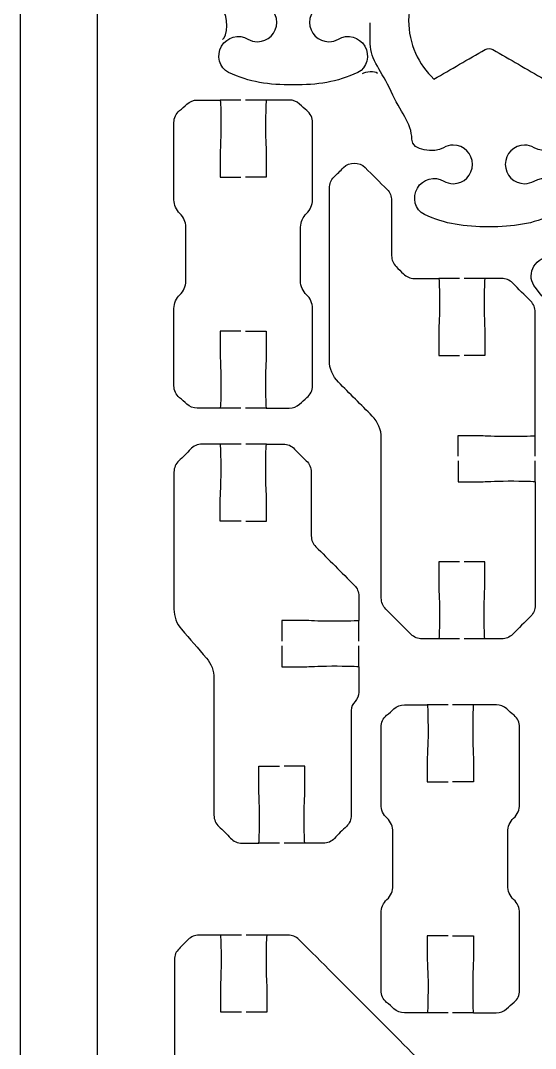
# Model space of a CAD drawing. Extents: x 0 to 410, y 0 to 455.
# Drawn here: x 135.1 to 168.5, y 327.2 to 393.9 of the extents above; entities that cross this region are included whole.
import ezdxf

# ---------------------------------------------------------------- set-up
doc = ezdxf.new("R2010")
doc.units = 0
doc.header["$MEASUREMENT"] = 0
doc.layers.add('DEFAULT', color=18, linetype='CONTINUOUS')

msp = doc.modelspace()

# ---------------------------------------------------------------- linework, layer by layer
at = {"layer": 'DEFAULT', "color": 1}
for points in [[(135.05, 242.15), (135.05, 437.847)], [(140.05, 242.15), (140.05, 437.847)], [(149.367, 388.747), (148.019, 388.747)], [(151.018, 388.747), (149.667, 388.747)], [(163.57, 377.166), (162.222, 377.166), (162.219, 377.166)], [(165.221, 377.166), (163.87, 377.166)], [(149.367, 368.745), (148.019, 368.745)], [(151.018, 368.745), (149.667, 368.745)], [(149.381, 366.416), (148.033, 366.416)], [(151.032, 366.416), (149.681, 366.416)], [(168.491, 365.619), (168.491, 366.967)], [(168.491, 363.968), (168.491, 365.319)], [(157.029, 353.611), (157.029, 354.958)], [(163.57, 353.766), (162.219, 353.766)], [(165.221, 353.766), (163.87, 353.766)], [(157.029, 351.96), (157.029, 353.311)], [(162.825, 349.49), (161.474, 349.49)], [(164.476, 349.49), (163.125, 349.49)], [(151.879, 340.498), (150.531, 340.498)], [(153.53, 340.498), (152.178, 340.498)], [(149.402, 334.539), (148.051, 334.539)], [(151.053, 334.539), (149.702, 334.539)], [(162.825, 329.488), (161.474, 329.488)], [(164.476, 329.488), (163.125, 329.488)]]:
    msp.add_lwpolyline(points, dxfattribs=at)
for points, knots in [([(160.476, 402.968), (160.476, 402.518), (160.476, 402.069), (160.476, 401.62), (160.476, 400.555), (159.693, 399.828), (159.121, 398.519), (158.553, 397.207), (157.77, 396.48), (157.77, 395.411), (157.77, 394.646), (156.302, 394.519), (155.706, 394.864), (155.523, 394.974), (155.308, 395.034), (155.082, 395.034), (154.39, 395.034), (153.829, 394.473), (153.829, 393.785), (153.829, 393.093), (154.39, 392.533), (155.082, 392.533), (155.308, 392.533), (155.519, 392.592), (155.703, 392.705), (156.299, 393.051), (157.068, 392.843), (157.414, 392.247), (157.756, 391.651), (157.583, 390.829), (156.959, 390.536), (155.611, 389.901), (154.345, 389.728), (152.764, 389.728), (151.184, 389.728), (149.917, 389.901), (148.57, 390.536), (147.945, 390.829), (147.772, 391.651), (148.114, 392.247), (148.46, 392.843), (149.229, 393.051), (149.825, 392.705), (150.009, 392.592), (150.221, 392.533), (150.446, 392.533), (151.138, 392.533), (151.699, 393.093), (151.699, 393.785), (151.699, 394.473), (151.138, 395.034), (150.446, 395.034), (150.221, 395.034), (150.005, 394.974), (149.822, 394.864), (149.226, 394.519), (147.758, 394.646), (147.758, 395.411), (147.758, 396.48), (146.975, 397.207), (146.407, 398.519), (145.836, 399.828), (145.052, 400.555), (145.052, 401.62), (145.052, 402.07), (145.052, 402.521), (145.052, 402.971)], [0, 0, 0, 0, 3.82, 3.82, 3.82, 4.82, 4.82, 4.82, 5.82, 5.82, 5.82, 6.82, 6.82, 6.82, 7.82, 7.82, 7.82, 8.82, 8.82, 8.82, 9.82, 9.82, 9.82, 10.82, 10.82, 10.82, 11.82, 11.82, 11.82, 12.82, 12.82, 12.82, 13.82, 13.82, 13.82, 14.82, 14.82, 14.82, 15.82, 15.82, 15.82, 16.82, 16.82, 16.82, 17.82, 17.82, 17.82, 18.82, 18.82, 18.82, 19.82, 19.82, 19.82, 20.82, 20.82, 20.82, 21.82, 21.82, 21.82, 22.82, 22.82, 22.82, 23.82, 23.82, 23.82, 27.65, 27.65, 27.65, 27.65]), ([(170.706, 393.905), (170.706, 392.406), (170.074, 391.058), (169.062, 390.105), (167.954, 390.746), (166.846, 391.387), (165.739, 392.028), (165.583, 392.12), (165.393, 392.12), (165.238, 392.028), (164.129, 391.387), (163.02, 390.746), (161.911, 390.105), (160.898, 391.058), (160.267, 392.402), (160.267, 393.905), (160.267, 395.401), (160.898, 396.752), (161.907, 397.701), (163.017, 397.06), (164.128, 396.419), (165.238, 395.778), (165.393, 395.693), (165.583, 395.693), (165.739, 395.782), (166.849, 396.421), (167.959, 397.061), (169.069, 397.701), (170.074, 396.752), (170.706, 395.401), (170.706, 393.905)], [1, 1, 1, 1, 2, 2, 2, 12.882964, 12.882964, 12.882964, 13.882964, 13.882964, 13.882964, 24.774584, 24.774584, 24.774584, 25.774584, 25.774584, 25.774584, 26.774584, 26.774584, 26.774584, 37.674864, 37.674864, 37.674864, 38.674864, 38.674864, 38.674864, 49.570148, 49.570148, 49.570148, 50.570148, 50.570148, 50.570148, 50.570148]), ([(173.193, 393.753), (173.193, 393.304), (173.193, 392.855), (173.193, 392.406), (173.193, 391.34), (172.41, 390.613), (171.839, 389.305), (171.271, 387.992), (170.488, 387.266), (170.488, 386.197), (170.488, 385.431), (169.02, 385.304), (168.424, 385.65), (168.24, 385.759), (168.025, 385.819), (167.799, 385.819), (167.108, 385.819), (166.547, 385.258), (166.547, 384.57), (166.547, 383.879), (167.108, 383.318), (167.799, 383.318), (168.025, 383.318), (168.237, 383.378), (168.42, 383.491), (169.017, 383.837), (169.786, 383.628), (170.131, 383.032), (170.474, 382.436), (170.301, 381.614), (169.676, 381.321), (168.329, 380.686), (167.062, 380.513), (165.482, 380.513), (163.901, 380.513), (162.635, 380.686), (161.287, 381.321), (160.663, 381.614), (160.49, 382.436), (160.832, 383.032), (161.178, 383.628), (161.947, 383.837), (162.543, 383.491), (162.727, 383.378), (162.938, 383.318), (163.164, 383.318), (163.855, 383.318), (164.416, 383.879), (164.416, 384.57), (164.416, 385.258), (163.855, 385.819), (163.164, 385.819), (162.938, 385.819), (162.723, 385.759), (162.54, 385.65), (161.943, 385.304), (160.476, 385.431), (160.476, 386.197), (160.476, 387.266), (159.693, 387.992), (159.125, 389.305), (158.553, 390.613), (157.77, 391.34), (157.77, 392.406), (157.77, 392.857), (157.77, 393.309), (157.77, 393.76)], [0, 0, 0, 0, 3.82, 3.82, 3.82, 4.82, 4.82, 4.82, 5.82, 5.82, 5.82, 6.82, 6.82, 6.82, 7.82, 7.82, 7.82, 8.82, 8.82, 8.82, 9.82, 9.82, 9.82, 10.82, 10.82, 10.82, 11.82, 11.82, 11.82, 12.82, 12.82, 12.82, 13.82, 13.82, 13.82, 14.82, 14.82, 14.82, 15.82, 15.82, 15.82, 16.82, 16.82, 16.82, 17.82, 17.82, 17.82, 18.82, 18.82, 18.82, 19.82, 19.82, 19.82, 20.82, 20.82, 20.82, 21.82, 21.82, 21.82, 22.82, 22.82, 22.82, 23.82, 23.82, 23.82, 27.66, 27.66, 27.66, 27.66]), ([(149.367, 373.744), (148.918, 373.744), (148.468, 373.744), (148.019, 373.744), (148.019, 373.244), (148.019, 372.744), (148.019, 372.244), (148.019, 371.958), (148.069, 371.461), (148.069, 370.494), (148.069, 369.528), (148.044, 368.745), (148.019, 368.745), (147.523, 368.745), (147.027, 368.745), (146.531, 368.745), (146.284, 368.745), (146.037, 368.833), (145.857, 369.006), (145.701, 369.154), (145.543, 369.291), (145.38, 369.426), (145.148, 369.613), (145.017, 369.898), (145.017, 370.195), (145.017, 371.869), (145.017, 373.544), (145.017, 375.218), (145.017, 375.557), (145.158, 375.878), (145.405, 376.107), (145.649, 376.336), (145.79, 376.657), (145.79, 376.993), (145.79, 378.16), (145.79, 379.328), (145.79, 380.496), (145.79, 380.831), (145.652, 381.152), (145.405, 381.381), (145.162, 381.61), (145.017, 381.935), (145.017, 382.27), (145.017, 383.945), (145.017, 385.619), (145.017, 387.294), (145.017, 387.59), (145.148, 387.872), (145.377, 388.059), (145.543, 388.193), (145.705, 388.334), (145.857, 388.483), (146.037, 388.655), (146.284, 388.747), (146.534, 388.747), (147.029, 388.747), (147.524, 388.747), (148.019, 388.747), (148.047, 388.747), (148.069, 387.964), (148.069, 386.997), (148.069, 386.031), (148.019, 385.53), (148.019, 385.244), (148.019, 384.744), (148.019, 384.245), (148.019, 383.745), (148.468, 383.745), (148.918, 383.745), (149.367, 383.745)], [0, 0, 0, 0, 3.82, 3.82, 3.82, 8.07, 8.07, 8.07, 9.07, 9.07, 9.07, 10.07, 10.07, 10.07, 14.29, 14.29, 14.29, 15.29, 15.29, 15.29, 16.29, 16.29, 16.29, 17.29, 17.29, 17.29, 31.53, 31.53, 31.53, 32.53, 32.53, 32.53, 33.53, 33.53, 33.53, 43.46, 43.46, 43.46, 44.46, 44.46, 44.46, 45.46, 45.46, 45.46, 59.7, 59.7, 59.7, 60.7, 60.7, 60.7, 61.7, 61.7, 61.7, 62.7, 62.7, 62.7, 66.91, 66.91, 66.91, 67.91, 67.91, 67.91, 68.91, 68.91, 68.91, 73.16, 73.16, 73.16, 76.98, 76.98, 76.98, 76.98]), ([(149.667, 373.744), (150.117, 373.744), (150.567, 373.744), (151.018, 373.744), (151.018, 373.244), (151.018, 372.744), (151.018, 372.244), (151.018, 371.958), (150.968, 371.461), (150.968, 370.494), (150.968, 369.528), (150.99, 368.745), (151.018, 368.745), (151.513, 368.745), (152.008, 368.745), (152.503, 368.745), (152.754, 368.745), (153, 368.833), (153.18, 369.006), (153.336, 369.154), (153.494, 369.295), (153.66, 369.429), (153.889, 369.616), (154.02, 369.902), (154.02, 370.198), (154.02, 371.871), (154.02, 373.545), (154.02, 375.218), (154.02, 375.557), (153.879, 375.878), (153.635, 376.107), (153.389, 376.336), (153.244, 376.661), (153.244, 376.996), (153.245, 378.163), (153.246, 379.329), (153.247, 380.496), (153.247, 380.834), (153.389, 381.155), (153.635, 381.385), (153.879, 381.614), (154.02, 381.935), (154.02, 382.27), (154.02, 383.946), (154.02, 385.622), (154.02, 387.297), (154.02, 387.594), (153.889, 387.876), (153.657, 388.063), (153.494, 388.197), (153.336, 388.338), (153.18, 388.486), (153, 388.659), (152.757, 388.747), (152.507, 388.747), (152.01, 388.747), (151.514, 388.747), (151.018, 388.747), (150.993, 388.747), (150.968, 387.964), (150.968, 386.997), (150.968, 386.031), (151.018, 385.53), (151.018, 385.244), (151.018, 384.744), (151.018, 384.245), (151.018, 383.745), (150.567, 383.745), (150.117, 383.745), (149.667, 383.745)], [0, 0, 0, 0, 3.83, 3.83, 3.83, 8.08, 8.08, 8.08, 9.08, 9.08, 9.08, 10.08, 10.08, 10.08, 14.29, 14.29, 14.29, 15.29, 15.29, 15.29, 16.29, 16.29, 16.29, 17.29, 17.29, 17.29, 31.52, 31.52, 31.52, 32.52, 32.52, 32.52, 33.52, 33.52, 33.52, 43.440005, 43.440005, 43.440005, 44.440005, 44.440005, 44.440005, 45.440005, 45.440005, 45.440005, 59.690005, 59.690005, 59.690005, 60.690005, 60.690005, 60.690005, 61.690005, 61.690005, 61.690005, 62.690005, 62.690005, 62.690005, 66.910005, 66.910005, 66.910005, 67.910005, 67.910005, 67.910005, 68.910005, 68.910005, 68.910005, 73.160005, 73.160005, 73.160005, 76.990005, 76.990005, 76.990005, 76.990005]), ([(163.57, 358.765), (163.12, 358.765), (162.671, 358.765), (162.222, 358.765), (162.222, 358.265), (162.222, 357.765), (162.222, 357.265), (162.222, 356.98), (162.271, 356.482), (162.271, 355.516), (162.271, 354.549), (162.247, 353.766), (162.222, 353.766), (161.86, 353.766), (161.498, 353.766), (161.136, 353.766), (160.871, 353.766), (160.617, 353.872), (160.43, 354.059), (159.881, 354.607), (159.332, 355.155), (158.782, 355.703), (158.596, 355.893), (158.49, 356.147), (158.49, 356.412), (158.49, 359.881), (158.49, 363.35), (158.49, 366.819), (158.49, 367.348), (158.278, 367.856), (157.904, 368.233), (157.17, 368.966), (156.437, 369.698), (155.703, 370.431), (155.329, 370.808), (155.117, 371.316), (155.117, 371.846), (155.117, 375.574), (155.117, 379.303), (155.117, 383.032), (155.117, 383.297), (155.223, 383.551), (155.41, 383.741), (155.617, 383.947), (155.824, 384.153), (156.031, 384.359), (156.422, 384.75), (157.054, 384.75), (157.445, 384.359), (157.919, 383.885), (158.393, 383.411), (158.867, 382.937), (159.054, 382.75), (159.16, 382.496), (159.16, 382.231), (159.16, 381.034), (159.16, 379.837), (159.16, 378.64), (159.16, 378.379), (159.262, 378.125), (159.449, 377.938), (159.608, 377.778), (159.767, 377.618), (159.925, 377.458), (160.112, 377.271), (160.366, 377.166), (160.635, 377.166), (161.164, 377.166), (161.693, 377.166), (162.222, 377.166), (162.25, 377.166), (162.271, 376.382), (162.271, 375.416), (162.271, 374.449), (162.222, 373.952), (162.222, 373.666), (162.222, 373.166), (162.222, 372.666), (162.222, 372.167), (162.671, 372.167), (163.12, 372.167), (163.57, 372.167)], [0, 0, 0, 0, 3.82, 3.82, 3.82, 8.07, 8.07, 8.07, 9.07, 9.07, 9.07, 10.07, 10.07, 10.07, 13.15, 13.15, 13.15, 14.15, 14.15, 14.15, 20.74731, 20.74731, 20.74731, 21.74731, 21.74731, 21.74731, 51.24731, 51.24731, 51.24731, 52.24731, 52.24731, 52.24731, 61.064934, 61.064934, 61.064934, 62.064934, 62.064934, 62.064934, 93.774934, 93.774934, 93.774934, 94.774934, 94.774934, 94.774934, 97.256889, 97.256889, 97.256889, 98.256889, 98.256889, 98.256889, 103.95617, 103.95617, 103.95617, 104.95617, 104.95617, 104.95617, 115.13617, 115.13617, 115.13617, 116.13617, 116.13617, 116.13617, 118.052442, 118.052442, 118.052442, 119.052442, 119.052442, 119.052442, 123.552442, 123.552442, 123.552442, 124.552442, 124.552442, 124.552442, 125.552442, 125.552442, 125.552442, 129.802442, 129.802442, 129.802442, 133.622442, 133.622442, 133.622442, 133.622442]), ([(185.904, 384.542), (185.904, 384.093), (185.904, 383.644), (185.904, 383.194), (185.904, 382.394), (185.368, 381.392), (184.863, 380.616), (183.826, 379.014), (182.186, 377.818), (180.316, 377.285), (179.939, 377.176), (179.625, 376.926), (179.424, 376.587), (179.265, 376.322), (179.007, 376.107), (178.662, 376.012), (178.111, 375.86), (177.547, 376.142), (177.247, 376.629), (177.145, 376.799), (176.993, 376.95), (176.809, 377.056), (176.129, 377.448), (175.236, 377.13), (174.986, 376.336), (174.876, 376.001), (174.929, 375.624), (175.116, 375.324), (175.377, 374.908), (175.783, 374.724), (176.178, 374.724), (176.869, 374.724), (177.43, 374.163), (177.43, 373.475), (177.43, 372.784), (176.869, 372.16), (176.181, 372.22), (174.696, 372.343), (173.26, 372.978), (171.892, 373.768), (170.526, 374.555), (169.26, 375.479), (168.41, 376.707), (167.888, 377.469), (168.53, 378.644), (169.588, 378.58), (170.011, 378.552), (170.378, 378.287), (170.601, 377.928), (170.706, 377.758), (170.855, 377.606), (171.038, 377.501), (171.754, 377.088), (172.717, 377.469), (172.897, 378.351), (172.968, 378.7), (172.876, 379.074), (172.654, 379.353), (172.396, 379.674), (172.026, 379.84), (171.666, 379.833), (170.974, 379.833), (170.414, 380.393), (170.414, 381.085), (170.414, 381.3), (170.47, 381.501), (170.565, 381.678), (170.756, 382.027), (170.488, 382.676), (170.488, 383.194), (170.488, 383.644), (170.488, 384.093), (170.488, 384.542)], [0, 0, 0, 0, 3.82, 3.82, 3.82, 4.82, 4.82, 4.82, 5.82, 5.82, 5.82, 6.82, 6.82, 6.82, 7.82, 7.82, 7.82, 8.82, 8.82, 8.82, 9.82, 9.82, 9.82, 10.82, 10.82, 10.82, 11.82, 11.82, 11.82, 12.82, 12.82, 12.82, 13.82, 13.82, 13.82, 14.82, 14.82, 14.82, 15.82, 15.82, 15.82, 16.82, 16.82, 16.82, 17.82, 17.82, 17.82, 18.82, 18.82, 18.82, 19.82, 19.82, 19.82, 20.82, 20.82, 20.82, 21.82, 21.82, 21.82, 22.82, 22.82, 22.82, 23.82, 23.82, 23.82, 24.82, 24.82, 24.82, 25.82, 25.82, 25.82, 29.64, 29.64, 29.64, 29.64]), ([(163.489, 365.619), (163.489, 366.068), (163.489, 366.518), (163.489, 366.967), (163.989, 366.967), (164.49, 366.967), (164.991, 366.967), (165.277, 366.967), (165.775, 366.917), (166.741, 366.917), (167.708, 366.917), (168.491, 366.938), (168.491, 366.967), (168.491, 369.638), (168.491, 372.31), (168.491, 374.982), (168.491, 375.246), (168.385, 375.5), (168.198, 375.691), (167.803, 376.085), (167.408, 376.479), (167.013, 376.873), (166.826, 377.063), (166.572, 377.166), (166.304, 377.166), (165.943, 377.166), (165.582, 377.166), (165.221, 377.166), (165.196, 377.166), (165.171, 376.382), (165.171, 375.416), (165.171, 374.449), (165.221, 373.952), (165.221, 373.666), (165.221, 373.166), (165.221, 372.666), (165.221, 372.167), (164.77, 372.167), (164.32, 372.167), (163.87, 372.167)], [0, 0, 0, 0, 3.82, 3.82, 3.82, 8.08, 8.08, 8.08, 9.08, 9.08, 9.08, 10.08, 10.08, 10.08, 32.8, 32.8, 32.8, 33.8, 33.8, 33.8, 38.544692, 38.544692, 38.544692, 39.544692, 39.544692, 39.544692, 42.614692, 42.614692, 42.614692, 43.614692, 43.614692, 43.614692, 44.614692, 44.614692, 44.614692, 48.864692, 48.864692, 48.864692, 52.694692, 52.694692, 52.694692, 52.694692]), ([(149.381, 361.418), (148.931, 361.418), (148.48, 361.418), (148.03, 361.418), (148.03, 361.917), (148.03, 362.417), (148.03, 362.917), (148.03, 363.203), (148.079, 363.7), (148.079, 364.667), (148.079, 365.633), (148.058, 366.416), (148.03, 366.416), (147.636, 366.416), (147.242, 366.416), (146.848, 366.416), (146.562, 366.416), (146.28, 366.293), (146.093, 366.074), (145.903, 365.852), (145.56, 365.524), (145.345, 365.326), (145.137, 365.139), (145.017, 364.871), (145.017, 364.593), (145.017, 361.629), (145.017, 358.666), (145.017, 355.703), (145.017, 355.219), (145.19, 354.754), (145.507, 354.39), (146.047, 353.768), (146.587, 353.146), (147.127, 352.524), (147.444, 352.161), (147.617, 351.695), (147.617, 351.212), (147.617, 348.248), (147.617, 345.285), (147.617, 342.322), (147.617, 342.043), (147.737, 341.778), (147.942, 341.588), (148.157, 341.39), (148.499, 341.059), (148.693, 340.836), (148.884, 340.621), (149.159, 340.498), (149.444, 340.498), (149.807, 340.498), (150.169, 340.498), (150.531, 340.498), (150.556, 340.498), (150.58, 341.281), (150.58, 342.248), (150.58, 343.214), (150.531, 343.712), (150.531, 343.997), (150.531, 344.497), (150.531, 344.997), (150.531, 345.497), (150.98, 345.497), (151.429, 345.497), (151.879, 345.497)], [0, 0, 0, 0, 3.83, 3.83, 3.83, 8.08, 8.08, 8.08, 9.08, 9.08, 9.08, 10.08, 10.08, 10.08, 13.43, 13.43, 13.43, 14.43, 14.43, 14.43, 15.43, 15.43, 15.43, 16.43, 16.43, 16.43, 41.63, 41.63, 41.63, 42.63, 42.63, 42.63, 49.633728, 49.633728, 49.633728, 50.633728, 50.633728, 50.633728, 75.833728, 75.833728, 75.833728, 76.833728, 76.833728, 76.833728, 77.833728, 77.833728, 77.833728, 78.833728, 78.833728, 78.833728, 81.913728, 81.913728, 81.913728, 82.913728, 82.913728, 82.913728, 83.913728, 83.913728, 83.913728, 88.163728, 88.163728, 88.163728, 91.983728, 91.983728, 91.983728, 91.983728]), ([(149.681, 361.418), (150.131, 361.418), (150.582, 361.418), (151.032, 361.418), (151.032, 361.917), (151.032, 362.417), (151.032, 362.917), (151.032, 363.203), (150.983, 363.7), (150.983, 364.667), (150.983, 365.633), (151.007, 366.416), (151.032, 366.416), (151.394, 366.416), (151.756, 366.416), (152.119, 366.416), (152.397, 366.416), (152.665, 366.3), (152.852, 366.092), (153.057, 365.873), (153.392, 365.531), (153.614, 365.33), (153.826, 365.143), (153.942, 364.871), (153.942, 364.589), (153.942, 363.211), (153.942, 361.833), (153.942, 360.454), (153.942, 360.19), (154.048, 359.936), (154.239, 359.749), (155.071, 358.916), (155.904, 358.084), (156.736, 357.251), (156.927, 357.061), (157.029, 356.807), (157.029, 356.542), (157.029, 356.014), (157.029, 355.486), (157.029, 354.958), (157.029, 354.93), (156.242, 354.909), (155.276, 354.909), (154.309, 354.909), (153.812, 354.958), (153.526, 354.958), (153.026, 354.958), (152.527, 354.958), (152.027, 354.958), (152.027, 354.509), (152.027, 354.06), (152.027, 353.611)], [0, 0, 0, 0, 3.83, 3.83, 3.83, 8.08, 8.08, 8.08, 9.08, 9.08, 9.08, 10.08, 10.08, 10.08, 13.16, 13.16, 13.16, 14.16, 14.16, 14.16, 15.16, 15.16, 15.16, 16.16, 16.16, 16.16, 27.88, 27.88, 27.88, 28.88, 28.88, 28.88, 38.892632, 38.892632, 38.892632, 39.892632, 39.892632, 39.892632, 44.382632, 44.382632, 44.382632, 45.382632, 45.382632, 45.382632, 46.382632, 46.382632, 46.382632, 50.632632, 50.632632, 50.632632, 54.452632, 54.452632, 54.452632, 54.452632]), ([(163.489, 365.319), (163.489, 364.869), (163.489, 364.419), (163.489, 363.968), (163.989, 363.968), (164.49, 363.968), (164.991, 363.968), (165.277, 363.968), (165.775, 364.018), (166.741, 364.018), (167.708, 364.018), (168.491, 363.993), (168.491, 363.968), (168.491, 361.294), (168.491, 358.62), (168.491, 355.946), (168.491, 355.681), (168.385, 355.427), (168.198, 355.237), (167.804, 354.844), (167.41, 354.451), (167.016, 354.059), (166.829, 353.872), (166.575, 353.766), (166.311, 353.766), (165.947, 353.766), (165.584, 353.766), (165.221, 353.766), (165.192, 353.766), (165.171, 354.549), (165.171, 355.516), (165.171, 356.482), (165.221, 356.98), (165.221, 357.265), (165.221, 357.765), (165.221, 358.265), (165.221, 358.765), (164.77, 358.765), (164.32, 358.765), (163.87, 358.765)], [0, 0, 0, 0, 3.83, 3.83, 3.83, 8.09, 8.09, 8.09, 9.09, 9.09, 9.09, 10.09, 10.09, 10.09, 32.83, 32.83, 32.83, 33.83, 33.83, 33.83, 38.56055, 38.56055, 38.56055, 39.56055, 39.56055, 39.56055, 42.65055, 42.65055, 42.65055, 43.65055, 43.65055, 43.65055, 44.65055, 44.65055, 44.65055, 48.90055, 48.90055, 48.90055, 52.73055, 52.73055, 52.73055, 52.73055]), ([(152.027, 353.311), (152.027, 352.86), (152.027, 352.41), (152.027, 351.96), (152.527, 351.96), (153.026, 351.96), (153.526, 351.96), (153.812, 351.96), (154.309, 352.009), (155.276, 352.009), (156.242, 352.009), (157.029, 351.984), (157.029, 351.96), (157.029, 351.406), (157.029, 350.852), (157.029, 350.298), (157.029, 350.079), (156.941, 349.868), (156.786, 349.709), (156.631, 349.554), (156.542, 349.342), (156.542, 349.123), (156.542, 346.857), (156.542, 344.591), (156.542, 342.325), (156.542, 342.046), (156.426, 341.782), (156.221, 341.591), (155.999, 341.387), (155.653, 341.041), (155.449, 340.819), (155.258, 340.614), (154.994, 340.498), (154.715, 340.498), (154.32, 340.498), (153.925, 340.498), (153.53, 340.498), (153.501, 340.498), (153.48, 341.281), (153.48, 342.248), (153.48, 343.214), (153.53, 343.712), (153.53, 343.997), (153.53, 344.497), (153.53, 344.997), (153.53, 345.497), (153.079, 345.497), (152.629, 345.497), (152.178, 345.497)], [0, 0, 0, 0, 3.83, 3.83, 3.83, 8.08, 8.08, 8.08, 9.08, 9.08, 9.08, 10.08, 10.08, 10.08, 14.79, 14.79, 14.79, 15.79, 15.79, 15.79, 16.79, 16.79, 16.79, 36.06, 36.06, 36.06, 37.06, 37.06, 37.06, 38.06, 38.06, 38.06, 39.06, 39.06, 39.06, 42.42, 42.42, 42.42, 43.42, 43.42, 43.42, 44.42, 44.42, 44.42, 48.67, 48.67, 48.67, 52.5, 52.5, 52.5, 52.5]), ([(162.825, 334.486), (162.376, 334.486), (161.927, 334.486), (161.478, 334.486), (161.478, 333.987), (161.478, 333.487), (161.478, 332.987), (161.478, 332.701), (161.527, 332.204), (161.527, 331.237), (161.527, 330.271), (161.502, 329.488), (161.478, 329.488), (160.981, 329.488), (160.485, 329.488), (159.989, 329.488), (159.739, 329.488), (159.495, 329.579), (159.315, 329.749), (159.16, 329.897), (159.001, 330.038), (158.835, 330.172), (158.606, 330.359), (158.476, 330.641), (158.476, 330.941), (158.476, 332.616), (158.476, 334.29), (158.476, 335.965), (158.476, 336.3), (158.613, 336.621), (158.86, 336.85), (159.107, 337.079), (159.248, 337.404), (159.248, 337.739), (159.248, 338.906), (159.248, 340.072), (159.248, 341.239), (159.248, 341.574), (159.107, 341.895), (158.864, 342.124), (158.617, 342.353), (158.476, 342.678), (158.476, 343.013), (158.476, 344.688), (158.476, 346.362), (158.476, 348.037), (158.476, 348.333), (158.606, 348.619), (158.835, 348.806), (159.001, 348.94), (159.16, 349.081), (159.315, 349.229), (159.495, 349.402), (159.742, 349.49), (159.993, 349.49), (160.488, 349.49), (160.983, 349.49), (161.478, 349.49), (161.506, 349.49), (161.527, 348.707), (161.527, 347.74), (161.527, 346.774), (161.478, 346.273), (161.478, 345.987), (161.478, 345.487), (161.478, 344.987), (161.478, 344.488), (161.927, 344.488), (162.376, 344.488), (162.825, 344.488)], [0, 0, 0, 0, 3.82, 3.82, 3.82, 8.07, 8.07, 8.07, 9.07, 9.07, 9.07, 10.07, 10.07, 10.07, 14.29, 14.29, 14.29, 15.29, 15.29, 15.29, 16.29, 16.29, 16.29, 17.29, 17.29, 17.29, 31.53, 31.53, 31.53, 32.53, 32.53, 32.53, 33.53, 33.53, 33.53, 43.45, 43.45, 43.45, 44.45, 44.45, 44.45, 45.45, 45.45, 45.45, 59.69, 59.69, 59.69, 60.69, 60.69, 60.69, 61.69, 61.69, 61.69, 62.69, 62.69, 62.69, 66.9, 66.9, 66.9, 67.9, 67.9, 67.9, 68.9, 68.9, 68.9, 73.15, 73.15, 73.15, 76.97, 76.97, 76.97, 76.97]), ([(163.125, 334.486), (163.576, 334.486), (164.026, 334.486), (164.476, 334.486), (164.476, 333.987), (164.476, 333.487), (164.476, 332.987), (164.476, 332.701), (164.427, 332.204), (164.427, 331.237), (164.427, 330.271), (164.448, 329.488), (164.476, 329.488), (164.971, 329.488), (165.466, 329.488), (165.962, 329.488), (166.212, 329.488), (166.455, 329.579), (166.635, 329.752), (166.791, 329.9), (166.953, 330.041), (167.115, 330.176), (167.348, 330.362), (167.478, 330.645), (167.478, 330.941), (167.478, 332.616), (167.478, 334.29), (167.478, 335.965), (167.478, 336.3), (167.337, 336.621), (167.09, 336.85), (166.843, 337.079), (166.702, 337.407), (166.702, 337.743), (166.704, 338.909), (166.705, 340.076), (166.706, 341.242), (166.706, 341.577), (166.847, 341.898), (167.09, 342.128), (167.337, 342.357), (167.478, 342.681), (167.478, 343.017), (167.478, 344.691), (167.478, 346.366), (167.478, 348.04), (167.478, 348.337), (167.348, 348.622), (167.115, 348.809), (166.953, 348.943), (166.791, 349.081), (166.639, 349.229), (166.459, 349.402), (166.212, 349.49), (165.965, 349.49), (165.469, 349.49), (164.973, 349.49), (164.476, 349.49), (164.452, 349.49), (164.427, 348.707), (164.427, 347.74), (164.427, 346.774), (164.476, 346.273), (164.476, 345.987), (164.476, 345.487), (164.476, 344.987), (164.476, 344.488), (164.026, 344.488), (163.576, 344.488), (163.125, 344.488)], [0, 0, 0, 0, 3.83, 3.83, 3.83, 8.08, 8.08, 8.08, 9.08, 9.08, 9.08, 10.08, 10.08, 10.08, 14.29, 14.29, 14.29, 15.29, 15.29, 15.29, 16.29, 16.29, 16.29, 17.29, 17.29, 17.29, 31.53, 31.53, 31.53, 32.53, 32.53, 32.53, 33.53, 33.53, 33.53, 43.450005, 43.450005, 43.450005, 44.450005, 44.450005, 44.450005, 45.450005, 45.450005, 45.450005, 59.690005, 59.690005, 59.690005, 60.690005, 60.690005, 60.690005, 61.690005, 61.690005, 61.690005, 62.690005, 62.690005, 62.690005, 66.910005, 66.910005, 66.910005, 67.910005, 67.910005, 67.910005, 68.910005, 68.910005, 68.910005, 73.160005, 73.160005, 73.160005, 76.990005, 76.990005, 76.990005, 76.990005]), ([(149.402, 329.541), (148.953, 329.541), (148.504, 329.541), (148.055, 329.541), (148.055, 330.04), (148.055, 330.54), (148.055, 331.04), (148.055, 331.326), (148.104, 331.823), (148.104, 332.79), (148.104, 333.756), (148.079, 334.539), (148.055, 334.539), (147.584, 334.539), (147.114, 334.539), (146.643, 334.539), (146.379, 334.539), (146.125, 334.434), (145.938, 334.247), (145.741, 334.05), (145.545, 333.854), (145.349, 333.657), (145.158, 333.47), (145.052, 333.216), (145.052, 332.948), (145.052, 330.82), (145.052, 328.691), (145.052, 326.563), (145.052, 325.459), (145.948, 324.563), (147.053, 324.563), (149.32, 324.563), (151.587, 324.563), (153.854, 324.563), (153.854, 324.043), (153.854, 323.523), (153.854, 323.004)], [0, 0, 0, 0, 3.82, 3.82, 3.82, 8.07, 8.07, 8.07, 9.07, 9.07, 9.07, 10.07, 10.07, 10.07, 14.07, 14.07, 14.07, 15.07, 15.07, 15.07, 17.431737, 17.431737, 17.431737, 18.431737, 18.431737, 18.431737, 36.531737, 36.531737, 36.531737, 37.531737, 37.531737, 37.531737, 56.811737, 56.811737, 56.811737, 61.231737, 61.231737, 61.231737, 61.231737]), ([(149.303, 316.138), (149.754, 316.138), (150.204, 316.138), (150.654, 316.138), (150.654, 315.639), (150.654, 315.139), (150.654, 314.639), (150.654, 314.353), (150.605, 313.856), (150.605, 312.889), (150.605, 311.923), (150.626, 311.14), (150.654, 311.14), (151.721, 311.14), (152.788, 311.14), (153.854, 311.14), (153.854, 310.683), (153.854, 310.227), (153.854, 309.771), (153.854, 309.263), (154.232, 308.836), (154.736, 308.776), (155.438, 308.693), (156.14, 308.609), (156.842, 308.526), (157.304, 308.469), (157.745, 308.741), (157.901, 309.178), (159.548, 313.76), (161.195, 318.341), (162.843, 322.922), (163.104, 323.649), (162.924, 324.464), (162.374, 325.014), (159.493, 327.895), (156.612, 330.776), (153.731, 333.657), (153.532, 333.855), (153.333, 334.053), (153.135, 334.25), (152.948, 334.434), (152.697, 334.539), (152.432, 334.539), (151.973, 334.539), (151.513, 334.539), (151.053, 334.539), (151.025, 334.539), (151.004, 333.756), (151.004, 332.79), (151.004, 331.823), (151.053, 331.326), (151.053, 331.04), (151.053, 330.54), (151.053, 330.04), (151.053, 329.541), (150.603, 329.541), (150.152, 329.541), (149.702, 329.541)], [0, 0, 0, 0, 3.83, 3.83, 3.83, 8.08, 8.08, 8.08, 9.08, 9.08, 9.08, 10.08, 10.08, 10.08, 19.15, 19.15, 19.15, 23.03, 23.03, 23.03, 24.03, 24.03, 24.03, 30.042071, 30.042071, 30.042071, 31.042071, 31.042071, 31.042071, 72.444507, 72.444507, 72.444507, 73.444507, 73.444507, 73.444507, 108.092739, 108.092739, 108.092739, 110.4757, 110.4757, 110.4757, 111.4757, 111.4757, 111.4757, 115.3857, 115.3857, 115.3857, 116.3857, 116.3857, 116.3857, 117.3857, 117.3857, 117.3857, 121.6357, 121.6357, 121.6357, 125.4657, 125.4657, 125.4657, 125.4657])]:
    msp.add_open_spline(points, degree=3, knots=knots, dxfattribs=at)
for points in [[(148.177, 392.685), (148.514, 392.756), (148.571, 394.344), (148.177, 394.54)], [(157.269, 390.46), (157.47, 390.603), (158.074, 390.685), (158.237, 390.492)]]:
    msp.add_open_spline(points, degree=3, dxfattribs=at)

doc.saveas('drawing.dxf')
